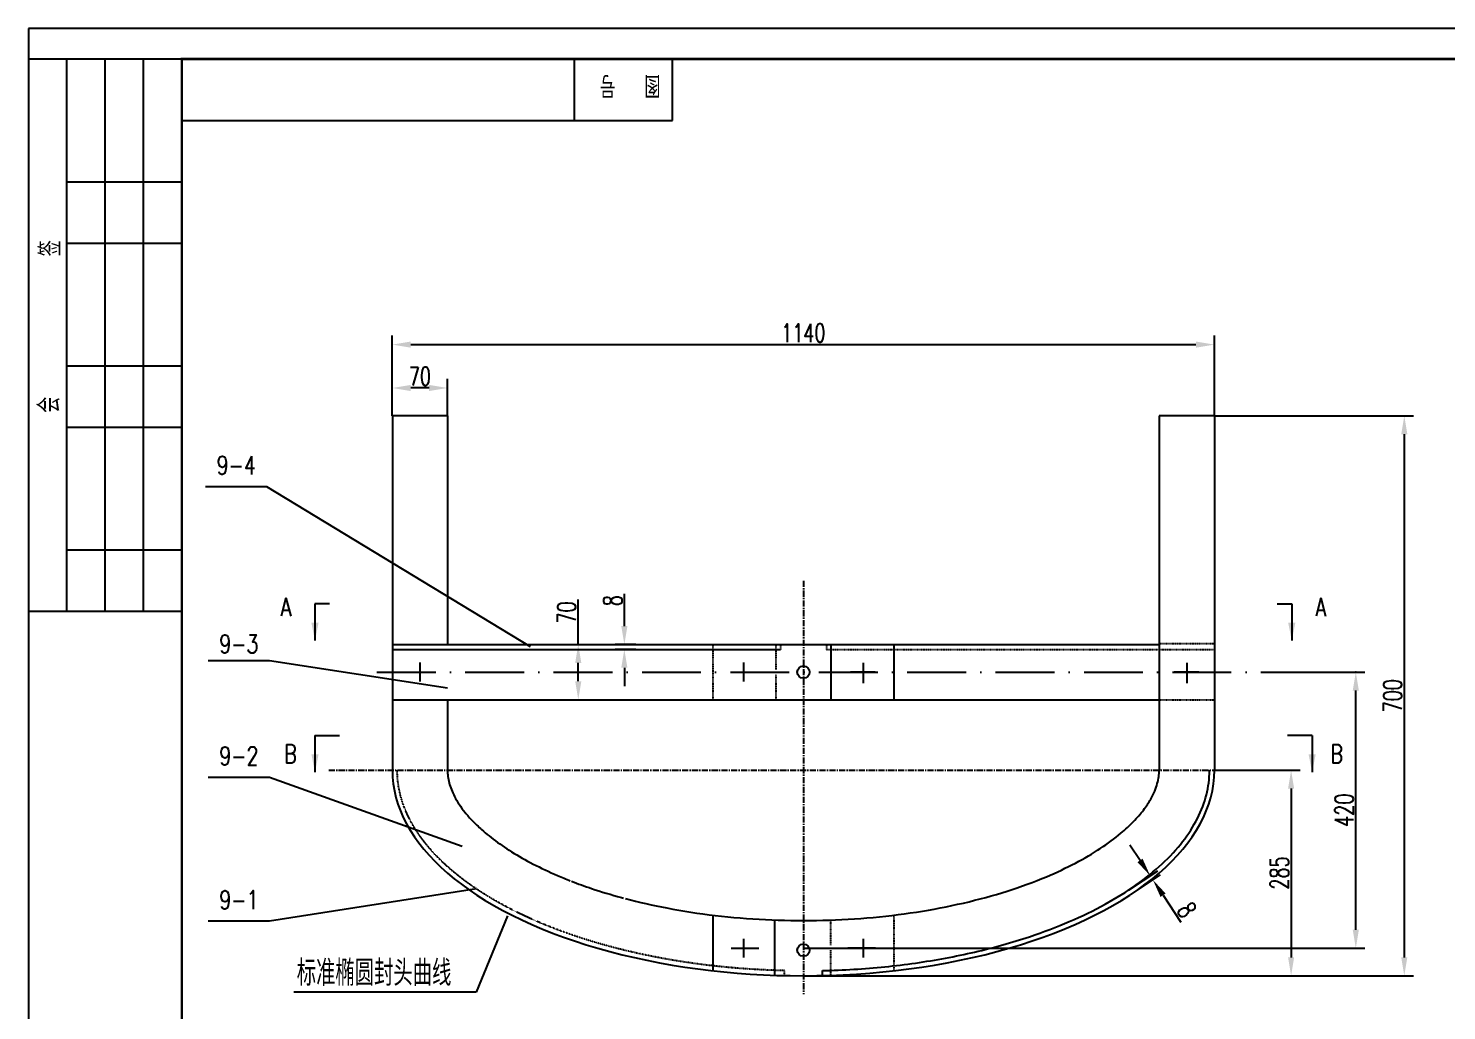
# Model space of a CAD drawing. Extents: x 10804 to 21355, y 4530 to 12940.
# Drawn here: x 17155 to 19467, y 6010 to 7611 of the extents above; entities that cross this region are included whole.
import ezdxf
from ezdxf.enums import TextEntityAlignment as Align

# ---------------------------------------------------------------- set-up
doc = ezdxf.new("R2010")
doc.units = 0
doc.header["$LTSCALE"] = 8
for name, pattern in [('ACAD_ISO10W100', [18, 12, -3, 0, -3]), ('CENTER', [2, 1.25, -0.25, 0.25, -0.25]), ('HIDDEN', [0.375, 0.25, -0.125])]:
    doc.linetypes.add(name, pattern=pattern)
for name, color, linetype in [('BZ', 7, 'Continuous'), ('K1', 4, 'Continuous'), ('tank', 1, 'Continuous'), ('tankx', 2, 'ACAD_ISO10W100')]:
    doc.layers.add(name, color=color, linetype=linetype)
doc.styles.add('HZ', font='txt', dxfattribs={"width": 0.5, "bigfont": 'hzfs'})
doc.styles.add('hzfs', font='simplex.shx', dxfattribs={"width": 0.7, "bigfont": 'hzfs.shx'})
doc.styles.get("Standard").update_dxf_attribs({"font": 'txt', "width": 0.7, "bigfont": 'hztxt.shx'})
doc.dimstyles.get("Standard").update_dxf_attribs({"dimtxt": 0.18, "dimasz": 0.18, "dimexe": 0.18, "dimexo": 0.0625, "dimgap": 0.09, "dimtad": 0, "dimtih": 1, "dimtoh": 1, "dimdec": 4, "dimzin": 0, "dimdsep": 46, "dimtxsty": 'Standard', "dimcen": 0.09, "dimadec": 0, "dimazin": 0, "dimtfac": 1, "dimtdec": 4, "dimtofl": 0, "dimtmove": 0, "dimatfit": 3, "dimfxl": 1, "dimtolj": 1, "dimtzin": 0, "dimarcsym": 0})

# ---------------------------------------------------------------- blocks, each defined once
blk = doc.blocks.new('BORDER')
for p, q in [((1, 1), (0, 1)), ((0, 1), (0, 0))]:
    blk.add_line(p, q)
blk = doc.blocks.new('HQ')
for p, q in [((-18.75, -90), (-18.75, 0)), ((-12.5, -90), (-12.5, 0)), ((-6.25, -90), (-6.25, 0)), ((64, -10), (64, 0)), ((80, -10), (80, 0)), ((0, -10), (80, -10)), ((-18.75, -20), (0, -20)), ((-18.75, -30), (0, -30)), ((-18.75, -50), (0, -50)), ((-18.75, -60), (0, -60)), ((-18.75, -80), (0, -80)), ((-25, -90), (0, -90))]:
    blk.add_line(p, q)
at = {"layer": 'K1', "color": 7}
blk.add_line((0, 0), (-25, 0), dxfattribs=at)
at = {"style": 'HZ', "width": 0.75}
for s, rotation, p in [('图  号', 180, (78.04, -2.6)), ('签', 90, (-19.68, -32.16)), ('会         ', 90, (-19.87, -57.68))]:
    blk.add_text(s, height=3.5, rotation=rotation, dxfattribs=at).set_placement(p)
blk = doc.blocks.new('*D313')
at = {"color": 0, "lineweight": -2}
for p, q in [((19088, 6979.4), (19412.6, 6979.4)), ((19397.6, 6949.4), (19397.6, 6096.6)), ((19228.1, 6066.6), (19412.6, 6066.6))]:
    blk.add_line(p, q, dxfattribs=at)
at = {"color": 0}
for points in [[(19392.6, 6949.4), (19402.6, 6949.4), (19397.6, 6979.4)], [(19392.6, 6096.6), (19402.6, 6096.6), (19397.6, 6066.6)]]:
    blk.add_solid(points, dxfattribs=at)
at = {"layer": 'Defpoints', "color": 0}
for p in [(19088, 6979.4), (19228.1, 6066.6), (19397.6, 6066.6)]:
    blk.add_point(p, dxfattribs=at)
at = {"color": 0, "insert": (19378.6, 6523), "char_height": 30, "attachment_point": 5, "rotation": 90, "style": 'hzfs'}
blk.add_mtext('\\A1;700', dxfattribs=at)
blk = doc.blocks.new('*D316')
at = {"color": 0, "lineweight": -2}
for p, q in [((18051.1, 6606.6), (18051.1, 6679.8)), ((18038, 6606.6), (18066.1, 6606.6)), ((18051.1, 6546.6), (18051.1, 6576.6)), ((18038, 6516.6), (18066.1, 6516.6))]:
    blk.add_line(p, q, dxfattribs=at)
at = {"color": 0}
for points in [[(18046.1, 6576.6), (18056.1, 6576.6), (18051.1, 6606.6)], [(18046.1, 6546.6), (18056.1, 6546.6), (18051.1, 6516.6)]]:
    blk.add_solid(points, dxfattribs=at)
at = {"layer": 'Defpoints', "color": 0}
for p in [(18038, 6606.6), (18051.1, 6606.6), (18038, 6516.6)]:
    blk.add_point(p, dxfattribs=at)
at = {"color": 0, "insert": (18032.1, 6658.8), "char_height": 30, "attachment_point": 5, "rotation": 90, "style": 'hzfs'}
blk.add_mtext('\\A1;70', dxfattribs=at)
blk = doc.blocks.new('*D225')
at = {"color": 0, "lineweight": -2}
for p, q in [((19088, 6401.6), (19228.1, 6401.6)), ((19213.1, 6371.6), (19213.1, 6096.6)), ((18418, 6066.6), (19228.1, 6066.6))]:
    blk.add_line(p, q, dxfattribs=at)
at = {"color": 0}
for points in [[(19208.1, 6371.6), (19218.1, 6371.6), (19213.1, 6401.6)], [(19208.1, 6096.6), (19218.1, 6096.6), (19213.1, 6066.6)]]:
    blk.add_solid(points, dxfattribs=at)
at = {"layer": 'Defpoints', "color": 0}
for p in [(19088, 6401.6), (18418, 6066.6), (19213.1, 6066.6)]:
    blk.add_point(p, dxfattribs=at)
at = {"color": 0, "insert": (19194.1, 6234.1), "char_height": 30, "attachment_point": 5, "rotation": 90, "style": 'hzfs'}
blk.add_mtext('\\A1;285', dxfattribs=at)
blk = doc.blocks.new('*D226')
at = {"color": 0, "lineweight": -2}
for p, q in [((17748, 6979.4), (17748, 7110.5)), ((19088, 6979.4), (19088, 7110.5)), ((17778, 7095.5), (19058, 7095.5))]:
    blk.add_line(p, q, dxfattribs=at)
at = {"color": 0}
for points in [[(17778, 7100.5), (17778, 7090.5), (17748, 7095.5)], [(19058, 7100.5), (19058, 7090.5), (19088, 7095.5)]]:
    blk.add_solid(points, dxfattribs=at)
at = {"layer": 'Defpoints', "color": 0}
for p in [(19088, 7095.5), (17748, 6979.4), (19088, 6979.4)]:
    blk.add_point(p, dxfattribs=at)
at = {"color": 0, "insert": (18418, 7114.5), "char_height": 30, "attachment_point": 5, "style": 'hzfs'}
blk.add_mtext('\\A1;1140', dxfattribs=at)
blk = doc.blocks.new('*D227')
at = {"color": 0, "lineweight": -2}
for p, q in [((17748, 6979.4), (17748, 7039.8)), ((17838, 6979.4), (17838, 7039.8)), ((17808, 7024.8), (17778, 7024.8))]:
    blk.add_line(p, q, dxfattribs=at)
at = {"color": 0}
for points in [[(17778, 7029.8), (17778, 7019.8), (17748, 7024.8)], [(17808, 7029.8), (17808, 7019.8), (17838, 7024.8)]]:
    blk.add_solid(points, dxfattribs=at)
at = {"layer": 'Defpoints', "color": 0}
for p in [(17748, 7024.8), (17748, 6979.4), (17838, 6979.4)]:
    blk.add_point(p, dxfattribs=at)
at = {"color": 0, "insert": (17793, 7043.8), "char_height": 30, "attachment_point": 5, "style": 'hzfs'}
blk.add_mtext('\\A1;70', dxfattribs=at)
blk = doc.blocks.new('*D280')
at = {"color": 0, "lineweight": -2}
for p, q in [((18966.8, 6254.6), (18950.3, 6279.6)), ((18948.3, 6206.3), (18995.9, 6237.9)), ((18952.7, 6199.7), (19000.3, 6231.2)), ((19004.4, 6197.9), (19033.4, 6154.1))]:
    blk.add_line(p, q, dxfattribs=at)
at = {"color": 0}
for points in [[(18971, 6257.4), (18962.7, 6251.8), (18983.4, 6229.6)], [(19008.5, 6200.7), (19000.2, 6195.1), (18987.8, 6222.9)]]:
    blk.add_solid(points, dxfattribs=at)
at = {"layer": 'Defpoints', "color": 0}
for p in [(18983.4, 6229.6), (18948.3, 6206.3), (18952.7, 6199.7)]:
    blk.add_point(p, dxfattribs=at)
at = {"color": 0, "insert": (19043.1, 6173.8), "char_height": 30, "attachment_point": 5, "rotation": 303.5064, "style": 'hzfs'}
blk.add_mtext('\\A1;8', dxfattribs=at)
blk = doc.blocks.new('*D281')
at = {"color": 0, "lineweight": -2}
for p, q in [((18126.2, 6636.6), (18126.2, 6689.1)), ((18145.2, 6606.6), (18111.2, 6606.6)), ((18145.2, 6598.6), (18111.2, 6598.6)), ((18126.2, 6568.6), (18126.2, 6538.6))]:
    blk.add_line(p, q, dxfattribs=at)
at = {"color": 0}
for points in [[(18121.2, 6636.6), (18131.2, 6636.6), (18126.2, 6606.6)], [(18121.2, 6568.6), (18131.2, 6568.6), (18126.2, 6598.6)]]:
    blk.add_solid(points, dxfattribs=at)
at = {"layer": 'Defpoints', "color": 0}
for p in [(18126.2, 6606.6), (18145.2, 6606.6), (18145.2, 6598.6)]:
    blk.add_point(p, dxfattribs=at)
at = {"color": 0, "insert": (18107.2, 6678.1), "char_height": 30, "attachment_point": 5, "rotation": 90, "style": 'hzfs'}
blk.add_mtext('\\A1;8', dxfattribs=at)

msp = doc.modelspace()

# ---------------------------------------------------------------- linework, layer by layer
for p, q in [((17154.7009, 7611.05802), (17154.7009, 4641.05802)), ((21354.7009, 7611.05802), (17154.7009, 7611.05802))]:
    msp.add_line(p, q)
at = {"color": 7, "linetype": 'CENTER'}
for p, q in [((18418.03788, 6710.41645), (18418.03788, 6036.60524)), ((17644.38765, 6401.55988), (19191.68811, 6401.55988))]:
    msp.add_line(p, q, dxfattribs=at)
at = {"color": 1}
for p, q in [((17645.78907, 6672.86912), (17621.8994, 6672.86912)), ((19190.28669, 6672.86912), (19214.17636, 6672.86912))]:
    msp.add_line(p, q, dxfattribs=at)
at = {"color": 3}
for p, q in [((19175.13705, 6561.55988), (19333.54614, 6561.55988)), ((19318.54614, 6141.5599), (19318.54614, 6531.55988)), ((18418.03853, 6111.5599), (19333.54614, 6111.5599))]:
    msp.add_line(p, q, dxfattribs=at)
at = {"color": 7}
for p, q in [((17935.82944, 6164.00694), (17884.74785, 6039.95415)), ((17884.74785, 6039.95415), (17587.70503, 6039.95415))]:
    msp.add_line(p, q, dxfattribs=at)
at = {"color": 3}
msp.add_point((19318.54614, 6561.55988), dxfattribs=at)
for points in [[(19313.54614, 6531.55988), (19323.54614, 6531.55988), (19318.54614, 6561.55988)], [(19313.54614, 6141.5599), (19323.54614, 6141.5599), (19318.54614, 6111.5599)]]:
    msp.add_solid(points, dxfattribs=at)
at = {"layer": 'BZ'}
for points in [[(17973.4266, 6603.06414), (17543.50883, 6863.82546), (17443.50883, 6863.82546)], [(17838.03788, 6535.28282), (17547.81866, 6580.0009), (17447.81866, 6580.0009)], [(17862.03441, 6277.38102), (17547.87981, 6390.03952), (17447.87981, 6390.03952)], [(17884.96524, 6208.22749), (17547.87981, 6155.41008), (17447.87981, 6155.41008)]]:
    msp.add_lwpolyline(points, dxfattribs=at)
at = {"layer": 'Defpoints', "color": 0, "linetype": 'ByBlock'}
msp.add_point((18418.03853, 6108.47567), dxfattribs=at)
at = {"layer": 'K1', "const_width": 4}
msp.add_lwpolyline([(21304.7009, 4691.05802), (21304.7009, 7561.05802), (17404.7009, 7561.05802), (17404.7009, 4691.05802)], close=True, dxfattribs=at)
at = {"layer": 'tank'}
for p, q in [((17748.03788, 6979.36122), (17748.03788, 6401.55988)), ((17838.03788, 6979.36122), (17748.03788, 6979.36122)), ((17838.03788, 6979.36122), (17838.03788, 6606.55988)), ((18998.03788, 6979.36122), (18998.03788, 6516.55988)), ((19088.03788, 6979.36122), (18998.03788, 6979.36122)), ((19088.03788, 6979.36122), (19088.03788, 6401.55988)), ((17748.03788, 6606.55988), (18380.53788, 6606.55988)), ((17748.03788, 6606.55988), (18038.03788, 6606.55988)), ((17748.03788, 6598.55988), (18380.53788, 6598.55988)), ((18038.03788, 6606.55988), (18998.03788, 6606.55988)), ((18463.03788, 6606.55988), (18463.03788, 6516.55988)), ((18565.53788, 6606.55988), (18565.53788, 6516.55988)), ((18463.03788, 6557.55988), (18463.03788, 6516.55988)), ((17748.03788, 6516.55988), (18038.03788, 6516.55988)), ((17838.03788, 6516.55988), (17838.03788, 6401.55988)), ((18038.03788, 6516.55988), (18998.03788, 6516.55988)), ((18998.03788, 6516.55988), (18998.03788, 6401.55988)), ((18270.53788, 6165.39417), (18270.53788, 6074.77871)), ((18370.76562, 6157.45523), (18370.76562, 6108.42166)), ((18370.76562, 6108.42166), (18370.76562, 6066.83977)), ((18449.03788, 6066.91866), (18449.03788, 6074.92083))]:
    msp.add_line(p, q, dxfattribs=at)
at = {"layer": 'tank', "color": 7, "linetype": 'HIDDEN', "ltscale": 0.03}
for p, q in [((18270.53788, 6606.55988), (18270.53788, 6516.55988)), ((18373.03788, 6606.55988), (18373.03788, 6565.55988)), ((18380.53788, 6606.55988), (18380.53788, 6598.55988)), ((18455.53788, 6606.55988), (18455.53788, 6598.55988)), ((18455.53788, 6606.55988), (18455.53788, 6598.55988)), ((18455.53788, 6598.55988), (19088.03788, 6598.55988)), ((18998.03788, 6608.32212), (19088.03788, 6608.32212)), ((18373.03788, 6557.55988), (18373.03788, 6516.55988)), ((18998.03788, 6516.55988), (19088.03788, 6516.55988)), ((17789.03788, 6401.55988), (17797.03788, 6401.55988)), ((18462.28145, 6157.34417), (18462.28145, 6116.31928)), ((18565.53788, 6165.39417), (18565.53788, 6074.77871)), ((18462.28145, 6108.31452), (18462.28145, 6066.7287)), ((18387.03788, 6066.91866), (18387.03788, 6074.92083))]:
    msp.add_line(p, q, dxfattribs=at)
at = {"layer": 'tank', "color": 1}
for p, q in [((17621.8994, 6458.34633), (17661.8994, 6458.34633)), ((19247.41706, 6458.34633), (19207.41706, 6458.34633))]:
    msp.add_line(p, q, dxfattribs=at)
at = {"layer": 'tank'}
for centre in [(18418.03788, 6561.55988), (18418.03443, 6108.47567)]:
    msp.add_circle(centre, 10, dxfattribs=at)
msp.add_ellipse((18418.03788, 6401.55988), major_axis=(-670, 0), ratio=0.5, start_param=0, end_param=3.1415926536, dxfattribs=at)
at = {"layer": 'tank', "color": 7, "linetype": 'HIDDEN', "ltscale": 0.03}
msp.add_open_spline([(18387.10761, 6074.91921), (18369.97602, 6075.31753), (18352.87558, 6076.047), (18301.82285, 6079.2208), (18268.12024, 6082.65429), (18202.1928, 6092.06927), (18169.96859, 6098.0514), (18107.7793, 6112.41545), (18077.81392, 6120.79659), (18026.74117, 6137.79302), (18005.08035, 6146.00228), (17963.97265, 6163.66524), (17944.52495, 6173.11792), (17908.14263, 6193.11073), (17891.20682, 6203.64977), (17860.10671, 6225.63523), (17845.94077, 6237.08051), (17820.58895, 6260.67738), (17809.40087, 6272.82783), (17790.15124, 6297.62032), (17782.08672, 6310.26151), (17769.15784, 6335.8273), (17764.28979, 6348.75211), (17757.76332, 6374.71684), (17756.1018, 6387.75873), (17756.03848, 6401.05343), (17756.03788, 6401.30666), (17756.03788, 6401.55988)], degree=3, knots=[1.6172551297, 1.6172551297, 1.6172551297, 1.6172551297, 1.69450915, 1.69450915, 1.8490171905, 1.8490171905, 2.0035252309, 2.0035252309, 2.1580332714, 2.1580332714, 2.2806805121, 2.2806805121, 2.4033277528, 2.4033277528, 2.5259749935, 2.5259749935, 2.6486222342, 2.6486222342, 2.7712694749, 2.7712694749, 2.8939167156, 2.8939167156, 3.0165639563, 3.0165639563, 3.139211197, 3.139211197, 3.1415926536, 3.1415926536, 3.1415926536, 3.1415926536], dxfattribs=at)
at = {"layer": 'tank'}
for points, knots in [([(17838.03788, 6401.55988), (17838.03788, 6398.26093), (17838.24642, 6394.96146), (17839.10606, 6388.239), (17839.75769, 6384.81522), (17841.57249, 6377.74827), (17842.73643, 6374.10482), (17845.66718, 6366.54862), (17847.43466, 6362.63606), (17851.66306, 6354.53895), (17854.12437, 6350.35482), (17859.81391, 6341.74895), (17863.04225, 6337.32766), (17870.31495, 6328.30484), (17874.35924, 6323.70368), (17883.28833, 6314.38907), (17888.17298, 6309.67587), (17901.26086, 6297.99897), (17909.95043, 6291.01165), (17929.09475, 6277.15236), (17939.54872, 6270.28061), (17962.1185, 6256.82995), (17974.23382, 6250.25099), (17999.99166, 6237.53319), (18013.6339, 6231.39422), (18031.28442, 6224.17731), (18034.64323, 6222.83411), (18038.03788, 6221.50657)], [0, 0, 0, 0, 0.06385078521, 0.06385078521, 0.12770157043, 0.12770157043, 0.19155235564, 0.19155235564, 0.25540314085, 0.25540314085, 0.31925392607, 0.31925392607, 0.38310471128, 0.38310471128, 0.44695549649, 0.44695549649, 0.51080628171, 0.51080628171, 0.60443512314, 0.60443512314, 0.69806396457, 0.69806396457, 0.791692806, 0.791692806, 0.88532164743, 0.88532164743, 0.90702846396, 0.90702846396, 0.90702846396, 0.90702846396]), ([(18128.03788, 6192.37429), (18149.80718, 6186.6239), (18172.41262, 6181.49513), (18221.23491, 6172.16141), (18247.586, 6168.10106), (18301.2778, 6161.75325), (18328.61826, 6159.46564), (18383.72415, 6156.72407), (18411.48935, 6156.27005), (18466.8749, 6157.20749), (18494.49504, 6158.59895), (18549.02244, 6163.19065), (18575.92948, 6166.39097), (18628.47137, 6174.51366), (18654.10598, 6179.43623), (18703.55954, 6190.86275), (18727.37819, 6197.36704), (18772.68054, 6211.75484), (18794.16371, 6219.6389), (18831.01521, 6235.12431), (18846.80831, 6242.55906), (18876.17509, 6257.98569), (18889.74793, 6265.97785), (18914.46877, 6282.25242), (18925.61527, 6290.5347), (18943.20133, 6305.25776), (18950.13757, 6311.70465), (18962.45028, 6324.40086), (18967.8261, 6330.64916), (18977.08525, 6342.77893), (18980.96848, 6348.65858), (18986.79465, 6358.87681), (18988.96572, 6363.2981), (18992.53962, 6371.80479), (18993.94347, 6375.88975), (18996.10848, 6383.77749), (18996.87096, 6387.58063), (18997.81706, 6394.76807), (18998.03788, 6398.16427), (18998.03788, 6401.55988)], [1.0847382489, 1.0847382489, 1.0847382489, 1.0847382489, 1.2055931531, 1.2055931531, 1.3386069759, 1.3386069759, 1.4716207987, 1.4716207987, 1.6046346215, 1.6046346215, 1.7376484444, 1.7376484444, 1.8706622672, 1.8706622672, 2.00367609, 2.00367609, 2.1366899128, 2.1366899128, 2.2697037356, 2.2697037356, 2.3808737462, 2.3808737462, 2.4920437568, 2.4920437568, 2.6032137674, 2.6032137674, 2.690100169, 2.690100169, 2.7769865707, 2.7769865707, 2.8638729724, 2.8638729724, 2.9345390208, 2.9345390208, 3.0052050693, 3.0052050693, 3.0758711177, 3.0758711177, 3.1415926536, 3.1415926536, 3.1415926536, 3.1415926536]), ([(18448.96815, 6074.91921), (18466.09974, 6075.31753), (18483.20018, 6076.047), (18534.25291, 6079.2208), (18567.95552, 6082.65429), (18633.88296, 6092.06927), (18666.10717, 6098.0514), (18728.29646, 6112.41545), (18758.26184, 6120.79659), (18809.33459, 6137.79302), (18830.99541, 6146.00228), (18872.1031, 6163.66524), (18891.55081, 6173.11792), (18927.93313, 6193.11073), (18944.86894, 6203.64977), (18975.96905, 6225.63523), (18990.13499, 6237.08051), (19015.48681, 6260.67738), (19026.67489, 6272.82783), (19045.92452, 6297.62032), (19053.98904, 6310.26151), (19066.91792, 6335.8273), (19071.78597, 6348.75211), (19078.31244, 6374.71684), (19079.97395, 6387.75873), (19080.03728, 6401.05343), (19080.03788, 6401.30666), (19080.03788, 6401.55988)], [1.6172551297, 1.6172551297, 1.6172551297, 1.6172551297, 1.69450915, 1.69450915, 1.8490171905, 1.8490171905, 2.0035252309, 2.0035252309, 2.1580332714, 2.1580332714, 2.2806805121, 2.2806805121, 2.4033277528, 2.4033277528, 2.5259749935, 2.5259749935, 2.6486222342, 2.6486222342, 2.7712694749, 2.7712694749, 2.8939167156, 2.8939167156, 3.0165639563, 3.0165639563, 3.139211197, 3.139211197, 3.1415926536, 3.1415926536, 3.1415926536, 3.1415926536]), ([(18040.2269, 6220.65462), (18050.79398, 6216.56168), (18061.70305, 6212.6205), (18088.54026, 6203.60008), (18104.75978, 6198.68005), (18122.68058, 6193.80569), (18123.87074, 6193.48453), (18125.06346, 6193.16525)], [0.91168379767, 0.91168379767, 0.91168379767, 0.91168379767, 0.97895048886, 0.97895048886, 1.07257933029, 1.07257933029, 1.07922426322, 1.07922426322, 1.07922426322, 1.07922426322])]:
    msp.add_open_spline(points, degree=3, knots=knots, dxfattribs=at)
at = {"layer": 'tankx', "color": 7}
for p, q in [((17621.8994, 6672.86912), (17621.8994, 6612.86912)), ((19214.17636, 6672.86912), (19214.17636, 6612.86912)), ((17621.8994, 6458.34633), (17621.8994, 6398.34633)), ((19247.41706, 6458.34633), (19247.41706, 6398.34633))]:
    msp.add_line(p, q, dxfattribs=at)
at = {"layer": 'tankx'}
for p, q in [((17793.03788, 6577.0274), (17793.03788, 6546.55988)), ((18320.53788, 6577.0274), (18320.53788, 6546.55988)), ((18515.53788, 6576.55988), (18515.53788, 6543.31954)), ((19043.03788, 6576.55988), (19043.03788, 6543.31954)), ((17722.73475, 6561.55988), (19191.68811, 6561.55988)), ((17772.99993, 6561.55988), (17817.7983, 6561.55988)), ((18300.49993, 6561.55988), (18345.2983, 6561.55988)), ((18535.07165, 6561.55988), (18495.07322, 6561.55988)), ((19062.57165, 6561.55988), (19022.57322, 6561.55988)), ((18320.53853, 6127.02741), (18320.53853, 6096.5599)), ((18515.53853, 6127.02741), (18515.53853, 6096.5599)), ((18300.50058, 6111.5599), (18345.29895, 6111.5599)), ((18535.57648, 6111.5599), (18490.77811, 6111.5599))]:
    msp.add_line(p, q, dxfattribs=at)
at = {"layer": 'tankx', "color": 7}
for points in [[(17621.8994, 6612.86912), (17616.04669, 6642.29268), (17627.75211, 6642.29268)], [(19214.17636, 6612.86912), (19220.02907, 6642.29268), (19208.32365, 6642.29268)], [(17621.8994, 6398.34633), (17616.04669, 6427.76989), (17627.75211, 6427.76989)], [(19247.41706, 6398.34633), (19241.56435, 6427.76989), (19253.26977, 6427.76989)]]:
    msp.add_solid(points, dxfattribs=at)

# ---------------------------------------------------------------- block references
for name, p, xscale, yscale, zscale in [('BORDER', (17154.7009, 4641.05802), 4200, 2970, 4200), ('HQ', (17404.7009, 7561.05802), 10, 10, 10)]:
    msp.add_blockref(name, p, dxfattribs=dict(xscale=xscale, yscale=yscale, zscale=zscale))

# ---------------------------------------------------------------- texts
at = {"color": 7, "style": 'hzfs', "width": 0.75}
msp.add_text('标准椭圆封头曲线', height=42, dxfattribs=at).set_placement((17592.22281, 6050.11297))
at = {"color": 3, "linetype": 'ByBlock', "insert": (19299.54614, 6336.55989), "char_height": 30, "attachment_point": 5, "rotation": 90, "style": 'hzfs'}
msp.add_mtext('420', dxfattribs=at)
at = {"layer": 'BZ', "style": 'hzfs', "width": 0.75}
for s, p in [('9-4', (17493.50883, 6883.82546)), ('9-3', (17497.81866, 6592.51901)), ('9-2', (17497.87981, 6410.03952)), ('9-1', (17497.87981, 6175.41008))]:
    msp.add_text(s, height=30, dxfattribs=at).set_placement(p, align=Align.CENTER)
at = {"layer": 'tankx', "color": 7, "style": 'hzfs', "width": 0.75}
for s, p in [('A', (17574.66753, 6667.70959)), ('A', (19261.40823, 6667.70959)), ('B', (17581.8994, 6428.34633)), ('B', (19287.41706, 6428.34633))]:
    msp.add_text(s, height=30, dxfattribs=at).set_placement(p, align=Align.MIDDLE)

# ---------------------------------------------------------------- dimensions: what is measured, and where the dimension line sits
at = {"color": 3}
for base, p1, p2, text, picture, middle in [((19088.03788, 7095.45809), (17748.03788, 6979.36122), (19088.03788, 6979.36122), '1140', '*D226', (18418.03788, 7114.45809)), ((17748.03788, 7024.81755), (17838.03788, 6979.36122), (17748.03788, 6979.36122), '70', '*D227', (17793.03788, 7043.81755))]:
    dim = msp.add_linear_dim(base=base, p1=p1, p2=p2, text=text, dimstyle='Standard', override={"dimtxt": 30, "dimasz": 30, "dimexe": 15, "dimexo": 0, "dimgap": 4, "dimtad": 1, "dimtih": 0, "dimzin": 8, "dimtxsty": 'hzfs', "dimcen": 0, "dimtfac": 0.8, "dimtix": 1, "dimatfit": 2, "dimtzin": 8}, dxfattribs=at)
    dim.commit()
    dim.dimension.update_dxf_attribs({"geometry": picture, "text_midpoint": middle})
for base, p1, p2, text, picture, middle in [((19397.63071, 6066.55988), (19088.03788, 6979.36122), (19228.10747, 6066.55988), '700', '*D313', (19378.63071, 6522.96055)), ((19213.10747, 6066.55988), (19088.03788, 6401.55988), (18418.03788, 6066.55988), '285', '*D225', (19194.10747, 6234.05988))]:
    dim = msp.add_linear_dim(base=base, p1=p1, p2=p2, angle=90, text=text, dimstyle='Standard', override={"dimtxt": 30, "dimasz": 30, "dimexe": 15, "dimexo": 0, "dimgap": 4, "dimtad": 1, "dimtih": 0, "dimzin": 8, "dimtxsty": 'hzfs', "dimcen": 0, "dimtfac": 0.8, "dimtix": 1, "dimatfit": 2, "dimtzin": 8}, dxfattribs=at)
    dim.commit()
    dim.dimension.update_dxf_attribs({"geometry": picture, "text_midpoint": middle})
for base, p1, p2, angle, text, picture, middle, dimtype in [((18126.21873, 6606.55988), (18145.21873, 6598.55988), (18145.21873, 6606.55988), 90, '8', '*D281', (18126.21873, 6678.05988), 160), ((18051.08859, 6606.55988), (18038.03788, 6516.55988), (18038.03788, 6606.55988), 90, '70', '*D316', (18051.08859, 6658.77417), 160), ((18983.3963, 6229.58821), (18952.69959, 6199.67077), (18948.28315, 6206.34165), 123.50643341, '8', '*D280', (19027.28292, 6163.29892), 161)]:
    dim = msp.add_linear_dim(base=base, p1=p1, p2=p2, angle=angle, text=text, dimstyle='Standard', override={"dimtxt": 30, "dimasz": 30, "dimexe": 15, "dimexo": 0, "dimgap": 4, "dimtad": 1, "dimtih": 0, "dimtoh": 0, "dimzin": 8, "dimtxsty": 'hzfs', "dimcen": 0, "dimtfac": 0.8, "dimtix": 1, "dimatfit": 2, "dimtzin": 8}, dxfattribs=at)
    dim.commit()
    dim.dimension.update_dxf_attribs({"geometry": picture, "text_midpoint": middle, "dimtype": dimtype})

doc.saveas('drawing.dxf')
